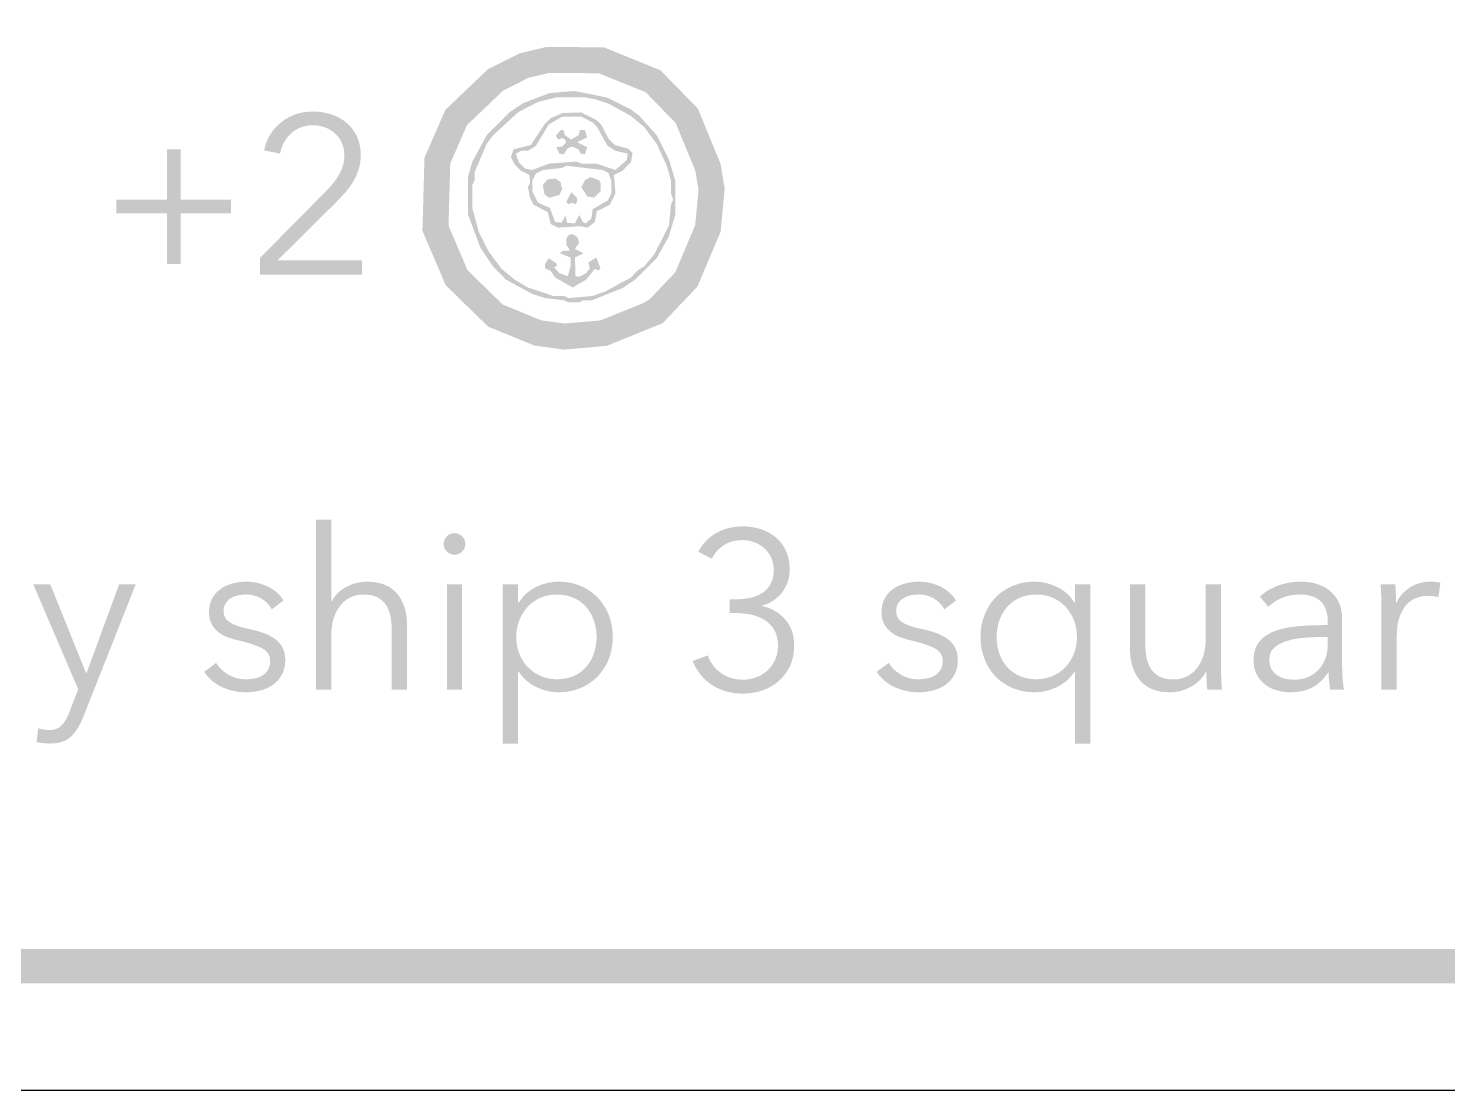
# Model space of a CAD drawing. Header units: millimetres. Extents: x 6 to 594, y 82 to 394.
# Drawn here: x 302.29 to 318.7, y 352.16 to 364.45 of the extents above; entities that cross this region are included whole.
import ezdxf

# ---------------------------------------------------------------- set-up
doc = ezdxf.new("R2010")
doc.units = ezdxf.units.MM
doc.layers.add('CUT', color=1, linetype='Continuous')
doc.layers.add('RASTER', color=7, linetype='Continuous')

msp = doc.modelspace()

# ---------------------------------------------------------------- hatches: boundary and pattern name
at = {"layer": 'RASTER'}
h = msp.add_hatch(color=7, dxfattribs=at)
h.paths.add_polyline_path([(284.8, 390.6), (284.834, 391.116), (284.938, 391.563), (285.109, 391.941), (285.35, 392.25), (285.659, 392.491), (286.038, 392.663), (286.484, 392.766), (287, 392.8), (343.089, 392.8), (343.605, 392.766), (344.052, 392.663), (344.43, 392.491), (344.739, 392.25), (344.98, 391.941), (345.152, 391.563), (345.255, 391.116), (345.289, 390.6), (345.289, 355.6), (345.255, 355.084), (345.152, 354.638), (344.98, 354.259), (344.739, 353.95), (344.43, 353.709), (344.052, 353.538), (343.605, 353.434), (343.089, 353.4), (287, 353.4), (286.484, 353.434), (286.038, 353.538), (285.659, 353.709), (285.35, 353.95), (285.109, 354.259), (284.938, 354.638), (284.834, 355.084), (284.8, 355.6)])
h.paths.add_polyline_path([(285.2, 390.6), (285.2, 355.6), (285.228, 355.178), (285.313, 354.813), (285.453, 354.503), (285.65, 354.25), (285.903, 354.053), (286.213, 353.913), (286.578, 353.828), (287, 353.8), (343.089, 353.8), (343.511, 353.828), (343.877, 353.913), (344.186, 354.053), (344.439, 354.25), (344.636, 354.503), (344.777, 354.813), (344.861, 355.178), (344.889, 355.6), (344.889, 390.6), (344.861, 391.022), (344.777, 391.388), (344.636, 391.697), (344.439, 391.95), (344.186, 392.147), (343.877, 392.288), (343.511, 392.372), (343.089, 392.4), (287, 392.4), (286.578, 392.372), (286.213, 392.288), (285.903, 392.147), (285.65, 391.95), (285.453, 391.697), (285.313, 391.388), (285.228, 391.022), (285.2, 390.6)])
h = msp.add_hatch(color=7, dxfattribs=at)
h.paths.add_polyline_path([(308.281, 364.235), (308.945, 364.23), (309.598, 363.965), (310.031, 363.522), (310.293, 362.884), (310.341, 362.594), (310.295, 362.099), (310.026, 361.463), (309.624, 361.039), (308.975, 360.776), (308.482, 360.733), (308.142, 360.78), (307.606, 360.998), (307.114, 361.479), (306.845, 362.108), (306.869, 362.953), (307.11, 363.506), (307.603, 363.977), (307.967, 364.16)])
h.paths.add_polyline_path([(308.315, 363.935), (308.07, 363.877), (307.778, 363.729), (307.361, 363.331), (307.167, 362.886), (307.147, 362.165), (307.367, 361.652), (307.774, 361.254), (308.221, 361.072), (308.489, 361.035), (308.904, 361.071), (309.451, 361.292), (309.771, 361.629), (310, 362.173), (310.039, 362.583), (310.002, 362.801), (309.775, 363.354), (309.427, 363.711), (308.885, 363.93), (308.315, 363.935)])
h = msp.add_hatch(color=7, dxfattribs=at)
h.paths.add_polyline_path([(308.369, 364.038), (308.806, 364.046), (309.029, 363.996), (309.357, 363.855), (309.58, 363.707), (309.752, 363.534), (309.95, 363.238), (310.091, 362.86), (310.14, 362.613), (310.14, 362.391), (310.041, 361.946), (309.802, 361.519), (309.505, 361.222), (309.128, 361.032), (308.708, 360.933), (308.461, 360.933), (308.411, 360.958), (308.164, 360.983), (308.016, 361.032), (307.663, 361.222), (307.391, 361.469), (307.268, 361.642), (307.102, 361.971), (307.028, 362.267), (307.028, 362.662), (307.077, 362.909), (307.218, 363.263), (307.391, 363.51), (307.539, 363.658), (307.737, 363.806), (308.016, 363.947), (308.238, 364.021)])
h.paths.add_polyline_path([(308.584, 363.996), (308.535, 363.971), (308.337, 363.971), (308.016, 363.873), (307.786, 363.757), (307.515, 363.559), (307.342, 363.337), (307.201, 363.058), (307.127, 362.835), (307.102, 362.539), (307.077, 362.489), (307.102, 362.218), (307.176, 361.971), (307.317, 361.692), (307.441, 361.519), (307.688, 361.296), (308.041, 361.106), (308.288, 361.032), (308.485, 361.032), (308.535, 361.007), (308.634, 361.032), (308.831, 361.032), (309.152, 361.131), (309.53, 361.346), (309.752, 361.593), (309.967, 361.995), (310.041, 362.267), (310.041, 362.415), (310.066, 362.465), (310.041, 362.736), (309.943, 363.058), (309.777, 363.386), (309.713, 363.445), (309.678, 363.51), (309.456, 363.707), (309.103, 363.897), (308.856, 363.971)])
h.paths.add_polyline_path([(308.493, 363.717), (308.609, 363.724), (308.979, 363.65), (309.258, 363.51), (309.357, 363.435), (309.555, 363.213), (309.696, 362.934), (309.77, 362.687), (309.77, 362.292), (309.696, 362.045), (309.555, 361.79), (309.308, 361.543), (309.16, 361.445), (308.806, 361.304), (308.708, 361.304), (308.658, 361.279), (308.535, 361.279), (308.485, 361.304), (308.263, 361.329), (308.115, 361.378), (307.811, 361.543), (307.663, 361.692), (307.515, 361.914), (307.374, 362.292), (307.374, 362.736), (307.423, 362.909), (307.589, 363.213), (307.86, 363.485), (308.009, 363.584), (308.312, 363.7)])
h.paths.add_polyline_path([(308.387, 363.65), (308.189, 363.601), (307.959, 363.485), (307.663, 363.213), (307.589, 363.114), (307.448, 362.786), (307.448, 362.687), (307.423, 362.638), (307.423, 362.366), (307.497, 362.094), (307.613, 361.865), (307.762, 361.667), (307.91, 361.543), (308.065, 361.452), (308.362, 361.353), (308.485, 361.353), (308.535, 361.329), (308.806, 361.353), (308.955, 361.403), (309.258, 361.568), (309.342, 361.657), (309.407, 361.692), (309.53, 361.84), (309.696, 362.168), (309.72, 362.415), (309.745, 362.465), (309.72, 362.539), (309.72, 362.687), (309.671, 362.86), (309.555, 363.114), (309.407, 363.312), (309.258, 363.435), (309.004, 363.576), (308.856, 363.626), (308.732, 363.65)])
h.paths.add_polyline_path([(308.468, 363.47), (308.683, 363.477), (308.863, 363.386), (308.913, 363.337), (308.997, 363.174), (309.071, 363.1), (309.226, 363.058), (309.276, 363.008), (309.258, 362.902), (309.16, 362.803), (309.061, 362.754), (309.078, 362.539), (309.011, 362.408), (308.863, 362.334), (308.839, 362.21), (308.757, 362.144), (308.676, 362.161), (308.411, 362.144), (308.33, 362.186), (308.295, 362.324), (308.132, 362.408), (308.09, 362.489), (308.065, 362.613), (308.09, 362.662), (308.083, 362.754), (307.984, 362.803), (307.91, 362.877), (307.868, 362.959), (307.9, 363.05), (308.098, 363.1), (308.256, 363.337), (308.33, 363.411)])
h.paths.add_polyline_path([(308.461, 363.428), (308.305, 363.337), (308.157, 363.09), (308.065, 363.033), (307.991, 363.033), (307.925, 363.001), (307.959, 362.902), (308.033, 362.828), (308.115, 362.811), (308.312, 362.885), (308.634, 362.909), (308.683, 362.885), (308.856, 362.885), (309.078, 362.811), (309.209, 362.927), (309.219, 363.001), (309.078, 363.033), (308.987, 363.09), (308.863, 363.312), (308.814, 363.361), (308.683, 363.428)])
h.paths.add_polyline_path([(308.443, 363.272), (308.478, 363.272), (308.493, 363.213), (308.567, 363.164), (308.651, 363.213), (308.666, 363.272), (308.725, 363.272), (308.75, 363.188), (308.634, 363.132), (308.75, 363.075), (308.725, 362.991), (308.676, 363.001), (308.651, 363.05), (308.584, 363.082), (308.527, 363.065), (308.478, 362.991), (308.429, 363.001), (308.394, 363.075), (308.461, 363.082), (308.51, 363.132), (308.493, 363.164), (308.461, 363.181), (308.419, 363.164), (308.387, 363.206)])
h.paths.add_polyline_path([(308.51, 362.86), (308.461, 362.835), (308.238, 362.811), (308.157, 362.769), (308.115, 362.687), (308.115, 362.564), (308.182, 362.433), (308.32, 362.373), (308.379, 362.21), (308.453, 362.201), (308.503, 362.284), (308.517, 362.201), (308.609, 362.193), (308.658, 362.292), (308.7, 362.21), (308.732, 362.193), (308.799, 362.25), (308.814, 362.359), (308.987, 362.457), (309.029, 362.539), (309.029, 362.687), (308.997, 362.778), (308.93, 362.811)])
h.paths.add_polyline_path([(308.789, 362.729), (308.888, 362.694), (308.905, 362.662), (308.905, 362.564), (308.831, 362.489), (308.75, 362.507), (308.683, 362.613), (308.725, 362.694)])
h.paths.add_polyline_path([(308.295, 362.704), (308.387, 362.712), (308.443, 362.67), (308.461, 362.588), (308.429, 362.522), (308.312, 362.489), (308.256, 362.531), (308.238, 362.638)])
h.paths.add_polyline_path([(308.567, 362.556), (308.634, 362.489), (308.634, 362.44), (308.609, 362.415), (308.577, 362.433), (308.535, 362.415), (308.51, 362.44)])
h.paths.add_polyline_path([(308.542, 362.062), (308.584, 362.07), (308.641, 362.028), (308.658, 361.971), (308.609, 361.897), (308.708, 361.847), (308.609, 361.798), (308.616, 361.583), (308.658, 361.576), (308.74, 361.618), (308.782, 361.674), (308.764, 361.741), (308.856, 361.798), (308.905, 361.674), (308.881, 361.65), (308.839, 361.667), (308.74, 361.543), (308.584, 361.452), (308.379, 361.568), (308.33, 361.642), (308.263, 361.674), (308.263, 361.724), (308.305, 361.79), (308.394, 361.731), (308.404, 361.707), (308.369, 361.682), (308.429, 361.618), (308.527, 361.583), (308.559, 361.699), (308.559, 361.798), (308.436, 361.847), (308.461, 361.872), (308.552, 361.879), (308.51, 361.946), (308.51, 362.02)])
for points in [[(306.145, 361.6), (304.967, 361.6), (304.967, 361.795), (305.721, 362.557), (305.731, 362.567), (305.742, 362.578), (305.752, 362.589), (305.762, 362.6), (305.772, 362.611), (305.783, 362.623), (305.793, 362.635), (305.803, 362.647), (305.813, 362.659), (305.822, 362.671), (305.832, 362.683), (305.841, 362.696), (305.85, 362.708), (305.858, 362.721), (305.866, 362.734), (305.874, 362.747), (305.882, 362.76), (305.889, 362.773), (305.896, 362.787), (305.902, 362.8), (305.908, 362.814), (305.914, 362.828), (305.919, 362.843), (305.924, 362.857), (305.928, 362.872), (305.932, 362.887), (305.935, 362.902), (305.937, 362.917), (305.939, 362.932), (305.941, 362.947), (305.942, 362.962), (305.942, 362.978), (305.942, 362.998), (305.94, 363.017), (305.938, 363.036), (305.935, 363.055), (305.931, 363.073), (305.926, 363.09), (305.92, 363.107), (305.913, 363.124), (305.906, 363.14), (305.898, 363.155), (305.889, 363.17), (305.879, 363.184), (305.869, 363.197), (305.858, 363.21), (305.846, 363.222), (305.834, 363.234), (305.821, 363.245), (305.808, 363.256), (305.794, 363.265), (305.78, 363.274), (305.765, 363.283), (305.749, 363.291), (305.733, 363.298), (305.717, 363.304), (305.7, 363.31), (305.684, 363.315), (305.666, 363.319), (305.649, 363.323), (305.632, 363.326), (305.614, 363.327), (305.596, 363.329), (305.578, 363.329), (305.542, 363.328), (305.507, 363.323), (305.473, 363.316), (305.442, 363.306), (305.411, 363.293), (305.382, 363.277), (305.354, 363.258), (305.328, 363.237), (305.304, 363.213), (305.282, 363.187), (305.263, 363.16), (305.245, 363.132), (305.23, 363.102), (305.217, 363.07), (305.207, 363.036), (305.198, 363.001), (305.014, 363.038), (305.019, 363.062), (305.025, 363.085), (305.032, 363.108), (305.04, 363.131), (305.049, 363.153), (305.059, 363.175), (305.071, 363.196), (305.083, 363.217), (305.096, 363.238), (305.11, 363.257), (305.124, 363.276), (305.139, 363.295), (305.155, 363.312), (305.172, 363.329), (305.189, 363.345), (305.208, 363.36), (305.226, 363.375), (305.246, 363.388), (305.266, 363.401), (305.286, 363.414), (305.308, 363.425), (305.33, 363.435), (305.352, 363.445), (305.375, 363.454), (305.399, 363.462), (305.423, 363.469), (305.448, 363.474), (305.473, 363.479), (305.498, 363.483), (305.524, 363.485), (305.551, 363.487), (305.578, 363.488), (305.606, 363.487), (305.633, 363.486), (305.66, 363.483), (305.687, 363.479), (305.713, 363.475), (305.739, 363.469), (305.765, 363.463), (305.79, 363.455), (305.815, 363.446), (305.838, 363.437), (305.862, 363.426), (305.884, 363.415), (305.905, 363.402), (305.926, 363.389), (305.946, 363.374), (305.965, 363.359), (305.984, 363.342), (306.001, 363.325), (306.018, 363.307), (306.033, 363.287), (306.048, 363.267), (306.062, 363.246), (306.074, 363.224), (306.086, 363.2), (306.097, 363.176), (306.106, 363.151), (306.114, 363.125), (306.12, 363.098), (306.125, 363.07), (306.129, 363.041), (306.131, 363.011), (306.132, 362.981), (306.131, 362.959), (306.13, 362.937), (306.128, 362.916), (306.126, 362.895), (306.122, 362.875), (306.118, 362.855), (306.113, 362.836), (306.107, 362.817), (306.101, 362.798), (306.094, 362.78), (306.086, 362.761), (306.079, 362.743), (306.07, 362.726), (306.061, 362.708), (306.052, 362.691), (306.042, 362.674), (306.032, 362.657), (306.021, 362.64), (306.01, 362.624), (305.998, 362.608), (305.986, 362.592), (305.974, 362.576), (305.961, 362.56), (305.947, 362.545), (305.933, 362.53), (305.92, 362.515), (305.906, 362.499), (305.891, 362.484), (305.877, 362.469), (305.862, 362.454), (305.848, 362.439), (305.833, 362.424), (305.17, 361.766), (306.145, 361.766)], [(304.047, 362.466), (304.632, 362.466), (304.632, 362.31), (304.047, 362.31), (304.047, 361.725), (303.891, 361.725), (303.891, 362.31), (303.306, 362.31), (303.306, 362.466), (303.891, 362.466), (303.891, 363.051), (304.047, 363.051)], [(305.796, 357.817), (305.81, 357.843), (305.825, 357.867), (305.843, 357.89), (305.862, 357.912), (305.884, 357.933), (305.907, 357.952), (305.933, 357.969), (305.96, 357.986), (305.989, 358), (306.018, 358.013), (306.048, 358.024), (306.079, 358.032), (306.109, 358.039), (306.141, 358.044), (306.172, 358.047), (306.205, 358.048), (306.261, 358.046), (306.313, 358.039), (306.362, 358.029), (306.407, 358.014), (306.449, 357.994), (306.487, 357.97), (306.521, 357.942), (306.552, 357.91), (306.579, 357.874), (306.602, 357.836), (306.622, 357.794), (306.638, 357.75), (306.651, 357.703), (306.66, 357.654), (306.666, 357.601), (306.667, 357.546), (306.667, 356.8), (306.491, 356.8), (306.491, 357.473), (306.49, 357.497), (306.49, 357.52), (306.488, 357.543), (306.487, 357.565), (306.485, 357.587), (306.482, 357.607), (306.479, 357.628), (306.475, 357.648), (306.471, 357.667), (306.466, 357.685), (306.46, 357.703), (306.454, 357.72), (306.447, 357.736), (306.439, 357.752), (306.431, 357.767), (306.422, 357.782), (306.412, 357.795), (306.401, 357.808), (306.39, 357.82), (306.378, 357.831), (306.364, 357.842), (306.351, 357.851), (306.336, 357.86), (306.32, 357.869), (306.304, 357.876), (306.286, 357.882), (306.268, 357.888), (306.248, 357.892), (306.228, 357.895), (306.206, 357.898), (306.184, 357.899), (306.16, 357.9), (306.143, 357.899), (306.126, 357.898), (306.108, 357.896), (306.091, 357.893), (306.074, 357.889), (306.057, 357.884), (306.041, 357.878), (306.024, 357.871), (306.008, 357.864), (305.992, 357.855), (305.976, 357.846), (305.961, 357.835), (305.947, 357.824), (305.932, 357.811), (305.919, 357.798), (305.906, 357.784), (305.893, 357.769), (305.881, 357.753), (305.87, 357.736), (305.859, 357.718), (305.849, 357.699), (305.839, 357.679), (305.831, 357.658), (305.822, 357.636), (305.815, 357.613), (305.809, 357.589), (305.803, 357.564), (305.799, 357.538), (305.796, 357.511), (305.793, 357.483), (305.792, 357.454), (305.791, 357.424), (305.791, 356.8), (305.614, 356.8), (305.614, 358.766), (305.791, 358.766), (305.791, 357.817)], [(310.398, 357.845), (310.479, 357.845), (310.501, 357.845), (310.523, 357.846), (310.544, 357.848), (310.565, 357.85), (310.585, 357.852), (310.606, 357.855), (310.626, 357.859), (310.645, 357.863), (310.665, 357.868), (310.683, 357.874), (310.701, 357.88), (310.719, 357.887), (310.735, 357.895), (310.751, 357.903), (310.767, 357.912), (310.782, 357.922), (310.796, 357.932), (310.81, 357.944), (310.822, 357.956), (310.834, 357.968), (310.845, 357.982), (310.856, 357.996), (310.865, 358.011), (310.874, 358.027), (310.882, 358.044), (310.889, 358.061), (310.895, 358.08), (310.9, 358.099), (310.903, 358.119), (310.906, 358.139), (310.907, 358.161), (310.908, 358.183), (310.908, 358.202), (310.906, 358.221), (310.904, 358.24), (310.901, 358.258), (310.897, 358.275), (310.892, 358.292), (310.886, 358.309), (310.879, 358.325), (310.872, 358.341), (310.864, 358.356), (310.855, 358.37), (310.845, 358.384), (310.835, 358.397), (310.824, 358.41), (310.812, 358.422), (310.8, 358.434), (310.787, 358.445), (310.774, 358.456), (310.76, 358.465), (310.746, 358.474), (310.731, 358.483), (310.715, 358.491), (310.699, 358.498), (310.683, 358.504), (310.666, 358.51), (310.65, 358.515), (310.632, 358.519), (310.615, 358.523), (310.598, 358.526), (310.58, 358.527), (310.562, 358.529), (310.544, 358.529), (310.515, 358.528), (310.487, 358.526), (310.46, 358.521), (310.434, 358.515), (310.408, 358.508), (310.384, 358.498), (310.36, 358.487), (310.337, 358.474), (310.315, 358.46), (310.295, 358.444), (310.275, 358.426), (310.256, 358.407), (310.239, 358.386), (310.222, 358.363), (310.207, 358.339), (310.193, 358.313), (310.034, 358.396), (310.057, 358.432), (310.08, 358.466), (310.105, 358.497), (310.132, 358.525), (310.16, 358.552), (310.189, 358.576), (310.22, 358.597), (310.253, 358.616), (310.287, 358.633), (310.321, 358.647), (310.357, 358.66), (310.395, 358.67), (310.433, 358.678), (310.472, 358.683), (310.513, 358.686), (310.554, 358.688), (310.582, 358.687), (310.608, 358.686), (310.635, 358.683), (310.661, 358.679), (310.686, 358.675), (310.712, 358.669), (310.737, 358.663), (310.761, 358.655), (310.785, 358.647), (310.808, 358.637), (310.831, 358.627), (310.853, 358.615), (310.874, 358.603), (310.894, 358.59), (310.914, 358.575), (310.933, 358.56), (310.951, 358.544), (310.968, 358.527), (310.984, 358.509), (310.999, 358.49), (311.013, 358.471), (311.026, 358.45), (311.038, 358.428), (311.05, 358.406), (311.06, 358.382), (311.068, 358.358), (311.076, 358.332), (311.082, 358.306), (311.087, 358.279), (311.09, 358.252), (311.092, 358.223), (311.093, 358.194), (311.091, 358.153), (311.087, 358.115), (311.08, 358.078), (311.07, 358.043), (311.057, 358.01), (311.041, 357.978), (311.023, 357.948), (311.002, 357.919), (310.978, 357.893), (310.953, 357.869), (310.927, 357.847), (310.899, 357.827), (310.87, 357.81), (310.839, 357.795), (310.807, 357.783), (310.773, 357.772), (310.773, 357.767), (310.812, 357.757), (310.849, 357.745), (310.884, 357.73), (310.918, 357.712), (310.951, 357.692), (310.981, 357.669), (311.011, 357.643), (311.038, 357.615), (311.063, 357.584), (311.085, 357.552), (311.103, 357.517), (311.118, 357.48), (311.13, 357.44), (311.138, 357.399), (311.143, 357.355), (311.145, 357.31), (311.144, 357.277), (311.142, 357.245), (311.138, 357.214), (311.133, 357.184), (311.126, 357.156), (311.118, 357.128), (311.108, 357.1), (311.097, 357.074), (311.084, 357.049), (311.07, 357.025), (311.056, 357.002), (311.04, 356.979), (311.024, 356.958), (311.006, 356.938), (310.987, 356.918), (310.968, 356.9), (310.947, 356.883), (310.926, 356.866), (310.904, 356.851), (310.88, 356.837), (310.856, 356.824), (310.832, 356.812), (310.806, 356.801), (310.779, 356.791), (310.752, 356.782), (310.725, 356.774), (310.697, 356.768), (310.668, 356.763), (310.64, 356.759), (310.611, 356.756), (310.582, 356.754), (310.552, 356.753), (310.502, 356.755), (310.454, 356.759), (310.407, 356.767), (310.362, 356.778), (310.319, 356.791), (310.277, 356.808), (310.237, 356.828), (310.198, 356.851), (310.162, 356.876), (310.127, 356.905), (310.095, 356.936), (310.066, 356.969), (310.038, 357.006), (310.013, 357.044), (309.99, 357.086), (309.969, 357.13), (310.146, 357.195), (310.159, 357.163), (310.174, 357.133), (310.19, 357.104), (310.209, 357.077), (310.229, 357.052), (310.252, 357.029), (310.276, 357.008), (310.302, 356.989), (310.33, 356.971), (310.359, 356.956), (310.388, 356.943), (310.419, 356.933), (310.451, 356.925), (310.484, 356.919), (310.517, 356.916), (310.552, 356.914), (310.571, 356.915), (310.591, 356.916), (310.61, 356.918), (310.629, 356.921), (310.648, 356.925), (310.667, 356.93), (310.685, 356.935), (310.704, 356.942), (310.722, 356.949), (310.74, 356.957), (310.757, 356.965), (310.773, 356.975), (310.789, 356.985), (310.805, 356.996), (310.82, 357.007), (310.834, 357.02), (310.848, 357.033), (310.86, 357.046), (310.873, 357.061), (310.884, 357.076), (310.895, 357.092), (310.905, 357.108), (310.915, 357.125), (310.924, 357.143), (310.932, 357.162), (310.938, 357.181), (310.944, 357.201), (310.949, 357.221), (310.953, 357.242), (310.955, 357.264), (310.957, 357.287), (310.957, 357.31), (310.957, 357.335), (310.955, 357.36), (310.952, 357.383), (310.947, 357.405), (310.942, 357.427), (310.935, 357.447), (310.927, 357.467), (310.917, 357.485), (310.907, 357.503), (310.895, 357.519), (310.883, 357.535), (310.87, 357.55), (310.856, 357.564), (310.841, 357.577), (310.826, 357.589), (310.809, 357.601), (310.792, 357.611), (310.774, 357.621), (310.756, 357.63), (310.737, 357.639), (310.718, 357.646), (310.698, 357.653), (310.677, 357.659), (310.656, 357.665), (310.634, 357.669), (310.613, 357.673), (310.591, 357.676), (310.569, 357.679), (310.547, 357.681), (310.524, 357.683), (310.502, 357.684), (310.479, 357.684), (310.398, 357.684)], [(305.102, 357.728), (305.092, 357.747), (305.08, 357.764), (305.067, 357.781), (305.053, 357.797), (305.038, 357.812), (305.021, 357.826), (305.003, 357.839), (304.984, 357.852), (304.964, 357.863), (304.943, 357.873), (304.921, 357.881), (304.899, 357.888), (304.876, 357.893), (304.853, 357.897), (304.828, 357.899), (304.803, 357.9), (304.792, 357.9), (304.78, 357.899), (304.768, 357.898), (304.756, 357.897), (304.745, 357.896), (304.733, 357.894), (304.721, 357.892), (304.71, 357.889), (304.698, 357.887), (304.687, 357.883), (304.676, 357.88), (304.665, 357.876), (304.655, 357.871), (304.645, 357.866), (304.636, 357.861), (304.626, 357.856), (304.618, 357.85), (304.609, 357.843), (304.601, 357.836), (304.594, 357.829), (304.586, 357.821), (304.58, 357.813), (304.574, 357.805), (304.568, 357.796), (304.563, 357.786), (304.558, 357.777), (304.554, 357.767), (304.551, 357.756), (304.549, 357.745), (304.547, 357.734), (304.546, 357.722), (304.546, 357.71), (304.547, 357.689), (304.55, 357.67), (304.556, 357.651), (304.563, 357.634), (304.573, 357.618), (304.585, 357.604), (304.6, 357.591), (304.616, 357.579), (304.635, 357.568), (304.656, 357.557), (304.68, 357.547), (304.706, 357.537), (304.735, 357.527), (304.767, 357.518), (304.801, 357.51), (304.837, 357.502), (304.889, 357.49), (304.938, 357.477), (304.983, 357.463), (305.025, 357.448), (305.063, 357.431), (305.097, 357.413), (305.128, 357.394), (305.156, 357.373), (305.18, 357.351), (305.2, 357.327), (305.218, 357.302), (305.233, 357.274), (305.244, 357.245), (305.252, 357.214), (305.257, 357.181), (305.258, 357.146), (305.258, 357.12), (305.256, 357.096), (305.253, 357.072), (305.248, 357.05), (305.242, 357.028), (305.236, 357.008), (305.227, 356.989), (305.218, 356.97), (305.207, 356.953), (305.196, 356.936), (305.184, 356.92), (305.171, 356.905), (305.158, 356.891), (305.144, 356.878), (305.128, 356.865), (305.113, 356.853), (305.096, 356.842), (305.079, 356.832), (305.061, 356.823), (305.043, 356.814), (305.025, 356.807), (305.006, 356.8), (304.986, 356.794), (304.966, 356.788), (304.945, 356.784), (304.925, 356.78), (304.904, 356.776), (304.883, 356.774), (304.863, 356.772), (304.842, 356.77), (304.821, 356.769), (304.801, 356.769), (304.766, 356.77), (304.732, 356.772), (304.698, 356.777), (304.665, 356.783), (304.631, 356.791), (304.598, 356.801), (304.565, 356.813), (304.533, 356.826), (304.501, 356.841), (304.471, 356.859), (304.442, 356.878), (304.415, 356.899), (304.389, 356.923), (304.364, 356.948), (304.341, 356.976), (304.32, 357.005), (304.46, 357.109), (304.472, 357.09), (304.486, 357.071), (304.501, 357.053), (304.518, 357.035), (304.536, 357.019), (304.555, 357.003), (304.576, 356.988), (304.598, 356.974), (304.621, 356.961), (304.644, 356.95), (304.669, 356.941), (304.693, 356.933), (304.719, 356.927), (304.745, 356.923), (304.771, 356.92), (304.798, 356.92), (304.812, 356.92), (304.826, 356.92), (304.84, 356.921), (304.854, 356.922), (304.867, 356.924), (304.881, 356.925), (304.894, 356.928), (304.907, 356.93), (304.92, 356.933), (304.932, 356.936), (304.944, 356.94), (304.956, 356.944), (304.967, 356.949), (304.978, 356.954), (304.988, 356.96), (304.998, 356.966), (305.008, 356.973), (305.017, 356.98), (305.025, 356.988), (305.033, 356.996), (305.041, 357.004), (305.048, 357.013), (305.055, 357.023), (305.061, 357.033), (305.066, 357.043), (305.071, 357.054), (305.075, 357.066), (305.078, 357.078), (305.081, 357.091), (305.083, 357.104), (305.084, 357.118), (305.084, 357.133), (305.083, 357.156), (305.078, 357.178), (305.071, 357.198), (305.061, 357.217), (305.048, 357.234), (305.032, 357.25), (305.013, 357.264), (304.992, 357.277), (304.967, 357.289), (304.94, 357.301), (304.911, 357.312), (304.879, 357.324), (304.844, 357.335), (304.807, 357.346), (304.767, 357.356), (304.725, 357.367), (304.711, 357.37), (304.697, 357.374), (304.683, 357.377), (304.669, 357.381), (304.654, 357.386), (304.64, 357.39), (304.625, 357.395), (304.61, 357.399), (304.594, 357.404), (304.58, 357.41), (304.565, 357.416), (304.551, 357.423), (304.537, 357.431), (304.523, 357.439), (304.51, 357.447), (304.496, 357.457), (304.484, 357.466), (304.472, 357.477), (304.46, 357.488), (304.449, 357.499), (304.439, 357.511), (304.429, 357.524), (304.419, 357.537), (304.411, 357.551), (304.403, 357.566), (304.396, 357.582), (304.39, 357.598), (304.385, 357.616), (304.382, 357.634), (304.379, 357.653), (304.377, 357.673), (304.377, 357.694), (304.377, 357.717), (304.379, 357.739), (304.382, 357.761), (304.386, 357.781), (304.391, 357.801), (304.397, 357.819), (304.405, 357.837), (304.413, 357.854), (304.423, 357.871), (304.433, 357.886), (304.444, 357.901), (304.456, 357.915), (304.468, 357.928), (304.482, 357.941), (304.496, 357.952), (304.511, 357.964), (304.526, 357.974), (304.542, 357.984), (304.559, 357.993), (304.576, 358.001), (304.594, 358.008), (304.612, 358.015), (304.631, 358.022), (304.65, 358.027), (304.669, 358.032), (304.689, 358.036), (304.709, 358.04), (304.729, 358.043), (304.749, 358.045), (304.77, 358.047), (304.79, 358.048), (304.811, 358.048), (304.843, 358.047), (304.874, 358.044), (304.905, 358.04), (304.936, 358.034), (304.967, 358.026), (304.998, 358.016), (305.028, 358.004), (305.058, 357.991), (305.087, 357.976), (305.114, 357.959), (305.139, 357.941), (305.163, 357.922), (305.184, 357.901), (305.204, 357.879), (305.222, 357.855), (305.237, 357.83)], [(312.881, 357.728), (312.871, 357.747), (312.859, 357.764), (312.846, 357.781), (312.832, 357.797), (312.817, 357.812), (312.8, 357.826), (312.782, 357.839), (312.763, 357.852), (312.743, 357.863), (312.722, 357.873), (312.701, 357.881), (312.678, 357.888), (312.655, 357.893), (312.632, 357.897), (312.607, 357.899), (312.582, 357.9), (312.571, 357.9), (312.559, 357.899), (312.547, 357.898), (312.536, 357.897), (312.524, 357.896), (312.512, 357.894), (312.501, 357.892), (312.489, 357.889), (312.477, 357.887), (312.466, 357.883), (312.455, 357.88), (312.445, 357.876), (312.434, 357.871), (312.424, 357.866), (312.415, 357.861), (312.406, 357.856), (312.397, 357.85), (312.388, 357.843), (312.38, 357.836), (312.373, 357.829), (312.366, 357.821), (312.359, 357.813), (312.353, 357.805), (312.347, 357.796), (312.342, 357.786), (312.337, 357.777), (312.334, 357.767), (312.331, 357.756), (312.328, 357.745), (312.326, 357.734), (312.325, 357.722), (312.325, 357.71), (312.326, 357.689), (312.329, 357.67), (312.335, 357.651), (312.343, 357.634), (312.352, 357.618), (312.364, 357.604), (312.379, 357.591), (312.395, 357.579), (312.414, 357.568), (312.435, 357.557), (312.459, 357.547), (312.486, 357.537), (312.514, 357.527), (312.546, 357.518), (312.58, 357.51), (312.616, 357.502), (312.668, 357.49), (312.717, 357.477), (312.762, 357.463), (312.804, 357.448), (312.842, 357.431), (312.876, 357.413), (312.907, 357.394), (312.935, 357.373), (312.959, 357.351), (312.98, 357.327), (312.997, 357.302), (313.012, 357.274), (313.023, 357.245), (313.031, 357.214), (313.036, 357.181), (313.037, 357.146), (313.037, 357.12), (313.035, 357.096), (313.032, 357.072), (313.027, 357.05), (313.022, 357.028), (313.015, 357.008), (313.007, 356.989), (312.997, 356.97), (312.987, 356.953), (312.975, 356.936), (312.963, 356.92), (312.951, 356.905), (312.937, 356.891), (312.923, 356.878), (312.908, 356.865), (312.892, 356.853), (312.875, 356.842), (312.858, 356.832), (312.841, 356.823), (312.823, 356.814), (312.804, 356.807), (312.785, 356.8), (312.765, 356.794), (312.745, 356.788), (312.724, 356.784), (312.704, 356.78), (312.683, 356.776), (312.663, 356.774), (312.642, 356.772), (312.621, 356.77), (312.601, 356.769), (312.58, 356.769), (312.545, 356.77), (312.511, 356.772), (312.478, 356.777), (312.444, 356.783), (312.411, 356.791), (312.377, 356.801), (312.345, 356.813), (312.312, 356.826), (312.28, 356.841), (312.25, 356.859), (312.221, 356.878), (312.194, 356.899), (312.168, 356.923), (312.143, 356.948), (312.12, 356.976), (312.099, 357.005), (312.239, 357.109), (312.252, 357.09), (312.265, 357.071), (312.281, 357.053), (312.297, 357.035), (312.315, 357.019), (312.334, 357.003), (312.355, 356.988), (312.377, 356.974), (312.4, 356.961), (312.424, 356.95), (312.448, 356.941), (312.473, 356.933), (312.498, 356.927), (312.524, 356.923), (312.55, 356.92), (312.577, 356.92), (312.591, 356.92), (312.605, 356.92), (312.619, 356.921), (312.633, 356.922), (312.647, 356.924), (312.66, 356.925), (312.673, 356.928), (312.686, 356.93), (312.699, 356.933), (312.712, 356.936), (312.724, 356.94), (312.735, 356.944), (312.746, 356.949), (312.757, 356.954), (312.767, 356.96), (312.777, 356.966), (312.787, 356.973), (312.796, 356.98), (312.804, 356.988), (312.813, 356.996), (312.82, 357.004), (312.827, 357.013), (312.834, 357.023), (312.84, 357.033), (312.845, 357.043), (312.85, 357.054), (312.854, 357.066), (312.857, 357.078), (312.86, 357.091), (312.862, 357.104), (312.863, 357.118), (312.863, 357.133), (312.862, 357.156), (312.857, 357.178), (312.85, 357.198), (312.84, 357.217), (312.827, 357.234), (312.811, 357.25), (312.793, 357.264), (312.771, 357.277), (312.747, 357.289), (312.72, 357.301), (312.69, 357.312), (312.658, 357.324), (312.624, 357.335), (312.586, 357.346), (312.547, 357.356), (312.504, 357.367), (312.491, 357.37), (312.477, 357.374), (312.463, 357.377), (312.448, 357.381), (312.434, 357.386), (312.419, 357.39), (312.404, 357.395), (312.389, 357.399), (312.374, 357.404), (312.359, 357.41), (312.344, 357.416), (312.33, 357.423), (312.316, 357.431), (312.302, 357.439), (312.289, 357.447), (312.276, 357.457), (312.263, 357.466), (312.251, 357.477), (312.239, 357.488), (312.228, 357.499), (312.218, 357.511), (312.208, 357.524), (312.199, 357.537), (312.19, 357.551), (312.182, 357.566), (312.175, 357.582), (312.169, 357.598), (312.164, 357.616), (312.161, 357.634), (312.158, 357.653), (312.157, 357.673), (312.156, 357.694), (312.157, 357.717), (312.158, 357.739), (312.161, 357.761), (312.165, 357.781), (312.17, 357.801), (312.176, 357.819), (312.184, 357.837), (312.192, 357.854), (312.202, 357.871), (312.212, 357.886), (312.223, 357.901), (312.235, 357.915), (312.248, 357.928), (312.261, 357.941), (312.275, 357.952), (312.29, 357.964), (312.305, 357.974), (312.322, 357.984), (312.338, 357.993), (312.355, 358.001), (312.373, 358.008), (312.391, 358.015), (312.41, 358.022), (312.429, 358.027), (312.449, 358.032), (312.468, 358.036), (312.488, 358.04), (312.508, 358.043), (312.529, 358.045), (312.549, 358.047), (312.569, 358.048), (312.59, 358.048), (312.622, 358.047), (312.653, 358.044), (312.685, 358.04), (312.716, 358.034), (312.746, 358.026), (312.777, 358.016), (312.807, 358.004), (312.837, 357.991), (312.866, 357.976), (312.893, 357.959), (312.918, 357.941), (312.942, 357.922), (312.963, 357.901), (312.983, 357.879), (313.001, 357.855), (313.017, 357.83)], [(317.938, 357.749), (317.938, 357.762), (317.938, 357.775), (317.938, 357.79), (317.938, 357.806), (317.937, 357.822), (317.937, 357.839), (317.936, 357.857), (317.936, 357.876), (317.935, 357.896), (317.934, 357.914), (317.933, 357.933), (317.933, 357.951), (317.932, 357.968), (317.93, 357.985), (317.929, 358.001), (317.928, 358.017), (318.097, 358.017), (318.098, 358.004), (318.099, 357.991), (318.101, 357.978), (318.102, 357.965), (318.102, 357.951), (318.103, 357.937), (318.104, 357.922), (318.105, 357.908), (318.105, 357.893), (318.106, 357.879), (318.106, 357.866), (318.107, 357.853), (318.107, 357.841), (318.107, 357.83), (318.107, 357.819), (318.107, 357.809), (318.113, 357.809), (318.126, 357.835), (318.142, 357.86), (318.159, 357.883), (318.178, 357.905), (318.198, 357.926), (318.22, 357.946), (318.243, 357.964), (318.269, 357.982), (318.295, 357.997), (318.322, 358.011), (318.35, 358.022), (318.379, 358.031), (318.409, 358.039), (318.439, 358.044), (318.471, 358.047), (318.503, 358.048), (318.511, 358.048), (318.519, 358.048), (318.527, 358.048), (318.535, 358.047), (318.542, 358.047), (318.55, 358.047), (318.557, 358.046), (318.564, 358.045), (318.571, 358.045), (318.577, 358.044), (318.584, 358.043), (318.591, 358.042), (318.598, 358.04), (318.605, 358.039), (318.612, 358.037), (318.62, 358.035), (318.596, 357.869), (318.592, 357.87), (318.587, 357.871), (318.582, 357.873), (318.575, 357.874), (318.569, 357.875), (318.561, 357.876), (318.553, 357.878), (318.544, 357.879), (318.535, 357.88), (318.526, 357.881), (318.517, 357.882), (318.508, 357.883), (318.499, 357.883), (318.49, 357.884), (318.481, 357.884), (318.471, 357.884), (318.454, 357.884), (318.437, 357.883), (318.419, 357.881), (318.403, 357.878), (318.386, 357.874), (318.369, 357.87), (318.353, 357.864), (318.336, 357.858), (318.32, 357.851), (318.305, 357.843), (318.29, 357.834), (318.275, 357.825), (318.262, 357.814), (318.248, 357.802), (318.235, 357.79), (318.223, 357.776), (318.211, 357.762), (318.2, 357.746), (318.19, 357.73), (318.18, 357.713), (318.17, 357.694), (318.161, 357.675), (318.153, 357.655), (318.145, 357.633), (318.138, 357.611), (318.132, 357.588), (318.127, 357.563), (318.123, 357.537), (318.119, 357.511), (318.117, 357.483), (318.116, 357.454), (318.115, 357.424), (318.115, 356.8), (317.938, 356.8), (317.938, 357.749)], [(302.955, 356.99), (302.96, 356.99), (303.337, 358.017), (303.529, 358.017), (302.923, 356.485), (302.909, 356.451), (302.894, 356.419), (302.878, 356.388), (302.861, 356.359), (302.843, 356.332), (302.825, 356.306), (302.805, 356.282), (302.784, 356.261), (302.762, 356.241), (302.737, 356.224), (302.711, 356.209), (302.681, 356.197), (302.65, 356.188), (302.616, 356.181), (302.58, 356.177), (302.541, 356.176), (302.521, 356.176), (302.501, 356.177), (302.481, 356.178), (302.461, 356.18), (302.441, 356.182), (302.422, 356.185), (302.402, 356.188), (302.383, 356.192), (302.401, 356.353), (302.416, 356.348), (302.432, 356.344), (302.448, 356.34), (302.465, 356.337), (302.481, 356.335), (302.497, 356.333), (302.514, 356.332), (302.531, 356.332), (302.553, 356.333), (302.574, 356.335), (302.594, 356.34), (302.612, 356.346), (302.629, 356.354), (302.645, 356.363), (302.66, 356.375), (302.674, 356.388), (302.687, 356.403), (302.699, 356.419), (302.711, 356.437), (302.723, 356.456), (302.734, 356.477), (302.744, 356.499), (302.755, 356.523), (302.765, 356.548), (302.864, 356.803), (302.344, 358.017), (302.541, 358.017)], [(315.923, 356.8), (315.922, 356.813), (315.921, 356.825), (315.92, 356.839), (315.919, 356.852), (315.918, 356.866), (315.917, 356.88), (315.916, 356.894), (315.916, 356.909), (315.915, 356.924), (315.914, 356.938), (315.914, 356.951), (315.914, 356.964), (315.913, 356.976), (315.913, 356.987), (315.913, 356.998), (315.913, 357.008), (315.908, 357.008), (315.894, 356.982), (315.878, 356.957), (315.86, 356.934), (315.84, 356.911), (315.817, 356.89), (315.793, 356.871), (315.767, 356.852), (315.739, 356.835), (315.709, 356.82), (315.679, 356.806), (315.649, 356.795), (315.619, 356.785), (315.587, 356.778), (315.556, 356.773), (315.524, 356.77), (315.492, 356.769), (315.436, 356.771), (315.383, 356.777), (315.335, 356.788), (315.289, 356.803), (315.248, 356.823), (315.21, 356.846), (315.175, 356.874), (315.145, 356.907), (315.118, 356.942), (315.094, 356.981), (315.074, 357.022), (315.058, 357.067), (315.045, 357.113), (315.036, 357.163), (315.031, 357.215), (315.029, 357.271), (315.029, 358.017), (315.206, 358.017), (315.206, 357.343), (315.206, 357.32), (315.207, 357.296), (315.208, 357.274), (315.21, 357.252), (315.212, 357.23), (315.215, 357.209), (315.218, 357.189), (315.221, 357.169), (315.226, 357.15), (315.231, 357.132), (315.236, 357.114), (315.243, 357.097), (315.25, 357.08), (315.257, 357.065), (315.266, 357.05), (315.275, 357.035), (315.285, 357.022), (315.295, 357.009), (315.307, 356.997), (315.319, 356.986), (315.332, 356.975), (315.346, 356.965), (315.361, 356.956), (315.376, 356.948), (315.393, 356.941), (315.41, 356.935), (315.428, 356.929), (315.448, 356.925), (315.468, 356.921), (315.49, 356.919), (315.512, 356.917), (315.536, 356.917), (315.553, 356.917), (315.571, 356.919), (315.588, 356.921), (315.605, 356.924), (315.622, 356.928), (315.639, 356.933), (315.656, 356.939), (315.673, 356.946), (315.689, 356.953), (315.705, 356.962), (315.72, 356.971), (315.735, 356.982), (315.75, 356.993), (315.764, 357.005), (315.778, 357.019), (315.791, 357.033), (315.803, 357.048), (315.816, 357.064), (315.827, 357.081), (315.838, 357.099), (315.848, 357.118), (315.857, 357.138), (315.866, 357.159), (315.874, 357.181), (315.881, 357.204), (315.888, 357.228), (315.893, 357.253), (315.897, 357.279), (315.901, 357.306), (315.903, 357.334), (315.905, 357.363), (315.905, 357.393), (315.905, 358.017), (316.082, 358.017), (316.082, 357.068), (316.082, 357.055), (316.082, 357.041), (316.082, 357.027), (316.083, 357.011), (316.083, 356.995), (316.083, 356.978), (316.084, 356.959), (316.085, 356.94), (316.085, 356.921), (316.086, 356.902), (316.087, 356.884), (316.088, 356.866), (316.089, 356.849), (316.09, 356.832), (316.091, 356.816), (316.092, 356.8)]]:
    msp.add_hatch(color=7, dxfattribs=at).paths.add_polyline_path(points)
h = msp.add_hatch(color=7, dxfattribs=at)
h.paths.add_polyline_path([(307.304, 356.8), (307.128, 356.8), (307.128, 358.017), (307.304, 358.017)])
h.paths.add_polyline_path([(307.341, 358.485), (307.34, 358.471), (307.338, 358.459), (307.335, 358.447), (307.331, 358.435), (307.326, 358.424), (307.319, 358.414), (307.311, 358.404), (307.302, 358.395), (307.292, 358.387), (307.282, 358.38), (307.271, 358.374), (307.261, 358.369), (307.25, 358.365), (307.239, 358.362), (307.228, 358.361), (307.216, 358.36), (307.204, 358.361), (307.193, 358.362), (307.182, 358.365), (307.171, 358.369), (307.161, 358.374), (307.15, 358.38), (307.14, 358.387), (307.13, 358.395), (307.121, 358.404), (307.113, 358.414), (307.106, 358.424), (307.101, 358.435), (307.097, 358.447), (307.094, 358.459), (307.092, 358.471), (307.091, 358.485), (307.092, 358.498), (307.094, 358.511), (307.097, 358.523), (307.101, 358.535), (307.106, 358.545), (307.113, 358.556), (307.121, 358.565), (307.13, 358.575), (307.14, 358.583), (307.15, 358.59), (307.161, 358.596), (307.171, 358.601), (307.182, 358.605), (307.193, 358.607), (307.204, 358.609), (307.216, 358.61), (307.228, 358.609), (307.239, 358.607), (307.25, 358.605), (307.261, 358.601), (307.271, 358.596), (307.282, 358.59), (307.292, 358.583), (307.302, 358.575), (307.311, 358.565), (307.319, 358.556), (307.326, 358.545), (307.331, 358.535), (307.335, 358.523), (307.338, 358.511), (307.34, 358.498), (307.341, 358.485)])
h = msp.add_hatch(color=7, dxfattribs=at)
h.paths.add_polyline_path([(307.952, 356.176), (307.775, 356.176), (307.775, 358.017), (307.952, 358.017), (307.952, 357.806), (307.96, 357.806), (307.979, 357.835), (308, 357.862), (308.023, 357.888), (308.048, 357.911), (308.074, 357.933), (308.101, 357.953), (308.13, 357.971), (308.161, 357.987), (308.193, 358.001), (308.224, 358.014), (308.256, 358.024), (308.288, 358.033), (308.32, 358.039), (308.352, 358.044), (308.385, 358.047), (308.417, 358.048), (308.453, 358.047), (308.487, 358.045), (308.521, 358.041), (308.553, 358.036), (308.585, 358.029), (308.616, 358.02), (308.647, 358.01), (308.676, 357.999), (308.704, 357.986), (308.732, 357.972), (308.758, 357.956), (308.783, 357.94), (308.807, 357.923), (308.83, 357.904), (308.852, 357.884), (308.874, 357.863), (308.893, 357.841), (308.912, 357.819), (308.93, 357.795), (308.946, 357.77), (308.962, 357.744), (308.976, 357.717), (308.989, 357.689), (309.001, 357.661), (309.012, 357.631), (309.021, 357.601), (309.029, 357.57), (309.035, 357.539), (309.04, 357.507), (309.044, 357.475), (309.046, 357.442), (309.046, 357.408), (309.046, 357.375), (309.044, 357.342), (309.04, 357.31), (309.035, 357.278), (309.029, 357.247), (309.021, 357.216), (309.012, 357.186), (309.001, 357.156), (308.989, 357.127), (308.976, 357.1), (308.962, 357.073), (308.946, 357.047), (308.93, 357.022), (308.912, 356.998), (308.893, 356.975), (308.874, 356.953), (308.852, 356.933), (308.83, 356.913), (308.807, 356.894), (308.783, 356.877), (308.758, 356.86), (308.732, 356.845), (308.704, 356.831), (308.676, 356.818), (308.647, 356.807), (308.616, 356.797), (308.585, 356.788), (308.553, 356.781), (308.521, 356.776), (308.487, 356.772), (308.453, 356.77), (308.417, 356.769), (308.385, 356.77), (308.352, 356.773), (308.32, 356.777), (308.288, 356.784), (308.256, 356.793), (308.224, 356.803), (308.193, 356.816), (308.161, 356.83), (308.13, 356.846), (308.101, 356.864), (308.074, 356.883), (308.048, 356.904), (308.023, 356.927), (308, 356.952), (307.979, 356.978), (307.96, 357.005), (307.952, 357.005)])
h.paths.add_polyline_path([(308.859, 357.408), (308.859, 357.434), (308.857, 357.458), (308.855, 357.483), (308.851, 357.507), (308.847, 357.531), (308.842, 357.554), (308.835, 357.577), (308.828, 357.6), (308.82, 357.622), (308.811, 357.643), (308.801, 357.663), (308.79, 357.683), (308.778, 357.702), (308.766, 357.721), (308.752, 357.739), (308.738, 357.756), (308.723, 357.772), (308.707, 357.787), (308.691, 357.801), (308.673, 357.815), (308.655, 357.828), (308.635, 357.84), (308.615, 357.851), (308.594, 357.861), (308.572, 357.87), (308.55, 357.878), (308.526, 357.885), (308.502, 357.89), (308.478, 357.894), (308.452, 357.897), (308.426, 357.899), (308.399, 357.9), (308.374, 357.899), (308.349, 357.897), (308.325, 357.894), (308.302, 357.89), (308.278, 357.885), (308.256, 357.879), (308.233, 357.871), (308.212, 357.862), (308.191, 357.852), (308.17, 357.841), (308.151, 357.83), (308.132, 357.817), (308.114, 357.804), (308.096, 357.789), (308.08, 357.774), (308.064, 357.758), (308.048, 357.741), (308.034, 357.723), (308.021, 357.705), (308.008, 357.686), (307.996, 357.666), (307.985, 357.645), (307.975, 357.624), (307.966, 357.602), (307.958, 357.579), (307.951, 357.556), (307.945, 357.533), (307.94, 357.509), (307.936, 357.484), (307.933, 357.46), (307.932, 357.434), (307.931, 357.408), (307.932, 357.383), (307.933, 357.357), (307.936, 357.332), (307.94, 357.308), (307.945, 357.284), (307.951, 357.26), (307.958, 357.237), (307.966, 357.215), (307.975, 357.193), (307.985, 357.171), (307.996, 357.151), (308.008, 357.131), (308.021, 357.112), (308.034, 357.094), (308.048, 357.077), (308.064, 357.06), (308.08, 357.044), (308.096, 357.029), (308.114, 357.015), (308.132, 357.002), (308.151, 356.989), (308.17, 356.978), (308.191, 356.967), (308.212, 356.957), (308.233, 356.948), (308.256, 356.941), (308.278, 356.934), (308.302, 356.929), (308.325, 356.925), (308.349, 356.922), (308.374, 356.92), (308.399, 356.92), (308.426, 356.92), (308.452, 356.922), (308.478, 356.925), (308.502, 356.929), (308.526, 356.934), (308.55, 356.941), (308.572, 356.948), (308.594, 356.957), (308.615, 356.967), (308.635, 356.978), (308.655, 356.99), (308.673, 357.002), (308.691, 357.016), (308.707, 357.03), (308.723, 357.045), (308.738, 357.061), (308.752, 357.078), (308.766, 357.096), (308.778, 357.114), (308.79, 357.133), (308.801, 357.153), (308.811, 357.174), (308.82, 357.195), (308.828, 357.217), (308.835, 357.24), (308.842, 357.263), (308.847, 357.286), (308.851, 357.31), (308.855, 357.334), (308.857, 357.358), (308.859, 357.383), (308.859, 357.408)])
h = msp.add_hatch(color=7, dxfattribs=at)
h.paths.add_polyline_path([(314.387, 357.005), (314.367, 356.978), (314.346, 356.952), (314.323, 356.927), (314.299, 356.904), (314.273, 356.883), (314.245, 356.864), (314.216, 356.846), (314.185, 356.83), (314.154, 356.816), (314.122, 356.803), (314.09, 356.793), (314.058, 356.784), (314.026, 356.777), (313.994, 356.773), (313.962, 356.77), (313.929, 356.769), (313.894, 356.77), (313.859, 356.772), (313.826, 356.776), (313.793, 356.781), (313.761, 356.788), (313.73, 356.797), (313.7, 356.807), (313.671, 356.818), (313.642, 356.831), (313.615, 356.845), (313.588, 356.86), (313.563, 356.877), (313.539, 356.894), (313.516, 356.913), (313.494, 356.933), (313.473, 356.953), (313.453, 356.975), (313.434, 356.998), (313.417, 357.022), (313.4, 357.047), (313.385, 357.073), (313.371, 357.1), (313.357, 357.127), (313.346, 357.156), (313.335, 357.186), (313.326, 357.216), (313.318, 357.247), (313.311, 357.278), (313.306, 357.31), (313.303, 357.342), (313.301, 357.375), (313.3, 357.408), (313.301, 357.442), (313.303, 357.475), (313.306, 357.507), (313.311, 357.539), (313.318, 357.57), (313.326, 357.601), (313.335, 357.631), (313.346, 357.661), (313.357, 357.689), (313.371, 357.717), (313.385, 357.744), (313.4, 357.77), (313.417, 357.795), (313.434, 357.819), (313.453, 357.841), (313.473, 357.863), (313.494, 357.884), (313.516, 357.904), (313.539, 357.923), (313.563, 357.94), (313.588, 357.956), (313.615, 357.972), (313.642, 357.986), (313.671, 357.999), (313.7, 358.01), (313.73, 358.02), (313.761, 358.029), (313.793, 358.036), (313.826, 358.041), (313.859, 358.045), (313.894, 358.047), (313.929, 358.048), (313.962, 358.047), (313.994, 358.044), (314.026, 358.039), (314.058, 358.033), (314.09, 358.024), (314.122, 358.014), (314.154, 358.001), (314.185, 357.987), (314.216, 357.971), (314.245, 357.953), (314.273, 357.933), (314.299, 357.911), (314.323, 357.888), (314.346, 357.862), (314.367, 357.835), (314.387, 357.806), (314.395, 357.806), (314.395, 358.017), (314.571, 358.017), (314.571, 356.176), (314.395, 356.176), (314.395, 357.005)])
h.paths.add_polyline_path([(313.487, 357.408), (313.488, 357.383), (313.489, 357.358), (313.492, 357.334), (313.495, 357.31), (313.499, 357.286), (313.505, 357.263), (313.511, 357.24), (313.518, 357.217), (313.527, 357.195), (313.536, 357.174), (313.546, 357.153), (313.556, 357.133), (313.568, 357.114), (313.581, 357.096), (313.594, 357.078), (313.608, 357.061), (313.623, 357.045), (313.639, 357.03), (313.656, 357.016), (313.673, 357.002), (313.692, 356.99), (313.711, 356.978), (313.731, 356.967), (313.752, 356.957), (313.774, 356.948), (313.797, 356.941), (313.82, 356.934), (313.844, 356.929), (313.869, 356.925), (313.894, 356.922), (313.92, 356.92), (313.947, 356.92), (313.973, 356.92), (313.997, 356.922), (314.021, 356.925), (314.045, 356.929), (314.068, 356.934), (314.091, 356.941), (314.113, 356.948), (314.135, 356.957), (314.156, 356.967), (314.176, 356.978), (314.196, 356.989), (314.215, 357.002), (314.233, 357.015), (314.25, 357.029), (314.267, 357.044), (314.283, 357.06), (314.298, 357.077), (314.312, 357.094), (314.326, 357.112), (314.338, 357.131), (314.35, 357.151), (314.361, 357.171), (314.371, 357.193), (314.38, 357.215), (314.389, 357.237), (314.396, 357.26), (314.402, 357.284), (314.407, 357.308), (314.41, 357.332), (314.413, 357.357), (314.415, 357.383), (314.415, 357.408), (314.415, 357.434), (314.413, 357.46), (314.41, 357.484), (314.407, 357.509), (314.402, 357.533), (314.396, 357.556), (314.389, 357.579), (314.38, 357.602), (314.371, 357.624), (314.361, 357.645), (314.35, 357.666), (314.338, 357.686), (314.326, 357.705), (314.312, 357.723), (314.298, 357.741), (314.283, 357.758), (314.267, 357.774), (314.25, 357.789), (314.233, 357.804), (314.215, 357.817), (314.196, 357.83), (314.176, 357.841), (314.156, 357.852), (314.135, 357.862), (314.113, 357.871), (314.091, 357.879), (314.068, 357.885), (314.045, 357.89), (314.021, 357.894), (313.997, 357.897), (313.973, 357.899), (313.947, 357.9), (313.92, 357.899), (313.894, 357.897), (313.869, 357.894), (313.844, 357.89), (313.82, 357.885), (313.797, 357.878), (313.774, 357.87), (313.752, 357.861), (313.731, 357.851), (313.711, 357.84), (313.692, 357.828), (313.673, 357.815), (313.656, 357.801), (313.639, 357.787), (313.623, 357.772), (313.608, 357.756), (313.594, 357.739), (313.581, 357.721), (313.568, 357.702), (313.556, 357.683), (313.546, 357.663), (313.536, 357.643), (313.527, 357.622), (313.518, 357.6), (313.511, 357.577), (313.505, 357.554), (313.499, 357.531), (313.495, 357.507), (313.492, 357.483), (313.489, 357.458), (313.488, 357.434), (313.487, 357.408)])
h = msp.add_hatch(color=7, dxfattribs=at)
h.paths.add_polyline_path([(317.317, 357.585), (317.316, 357.624), (317.312, 357.659), (317.305, 357.693), (317.296, 357.724), (317.285, 357.752), (317.27, 357.778), (317.253, 357.801), (317.234, 357.822), (317.212, 357.84), (317.187, 357.856), (317.161, 357.869), (317.132, 357.88), (317.1, 357.889), (317.067, 357.895), (317.03, 357.899), (316.992, 357.9), (316.965, 357.899), (316.938, 357.897), (316.912, 357.894), (316.887, 357.89), (316.862, 357.885), (316.837, 357.878), (316.813, 357.87), (316.789, 357.861), (316.766, 357.851), (316.744, 357.84), (316.723, 357.828), (316.703, 357.815), (316.683, 357.802), (316.665, 357.788), (316.647, 357.773), (316.631, 357.757), (316.532, 357.874), (316.551, 357.892), (316.573, 357.91), (316.595, 357.927), (316.619, 357.943), (316.645, 357.958), (316.672, 357.972), (316.701, 357.986), (316.731, 357.999), (316.762, 358.01), (316.794, 358.02), (316.828, 358.029), (316.862, 358.036), (316.898, 358.041), (316.934, 358.045), (316.972, 358.047), (317.01, 358.048), (317.035, 358.048), (317.059, 358.046), (317.082, 358.044), (317.106, 358.041), (317.129, 358.037), (317.151, 358.033), (317.173, 358.027), (317.195, 358.021), (317.216, 358.013), (317.236, 358.005), (317.256, 357.996), (317.275, 357.987), (317.294, 357.976), (317.312, 357.964), (317.329, 357.952), (317.346, 357.939), (317.361, 357.925), (317.376, 357.91), (317.39, 357.894), (317.403, 357.877), (317.416, 357.859), (317.427, 357.841), (317.437, 357.821), (317.447, 357.801), (317.456, 357.78), (317.463, 357.758), (317.469, 357.735), (317.474, 357.711), (317.478, 357.686), (317.481, 357.66), (317.483, 357.634), (317.483, 357.606), (317.483, 357.073), (317.483, 357.055), (317.484, 357.038), (317.484, 357.02), (317.485, 357.002), (317.485, 356.983), (317.486, 356.965), (317.487, 356.946), (317.489, 356.927), (317.49, 356.909), (317.492, 356.891), (317.493, 356.874), (317.495, 356.858), (317.497, 356.842), (317.499, 356.827), (317.502, 356.813), (317.504, 356.8), (317.346, 356.8), (317.344, 356.811), (317.342, 356.823), (317.34, 356.834), (317.338, 356.846), (317.337, 356.858), (317.335, 356.871), (317.334, 356.883), (317.333, 356.896), (317.331, 356.909), (317.33, 356.922), (317.329, 356.935), (317.329, 356.948), (317.328, 356.96), (317.328, 356.973), (317.327, 356.985), (317.327, 356.998), (317.322, 356.998), (317.301, 356.968), (317.279, 356.941), (317.257, 356.916), (317.233, 356.893), (317.21, 356.872), (317.185, 356.853), (317.16, 356.837), (317.134, 356.822), (317.107, 356.81), (317.078, 356.799), (317.049, 356.79), (317.018, 356.782), (316.985, 356.776), (316.952, 356.772), (316.917, 356.77), (316.88, 356.769), (316.863, 356.769), (316.845, 356.77), (316.827, 356.772), (316.809, 356.774), (316.791, 356.776), (316.773, 356.78), (316.754, 356.784), (316.736, 356.788), (316.718, 356.794), (316.7, 356.8), (316.682, 356.806), (316.665, 356.814), (316.648, 356.822), (316.632, 356.831), (316.616, 356.841), (316.601, 356.852), (316.586, 356.863), (316.571, 356.876), (316.558, 356.889), (316.545, 356.903), (316.532, 356.917), (316.521, 356.933), (316.51, 356.949), (316.499, 356.966), (316.49, 356.984), (316.482, 357.003), (316.475, 357.023), (316.469, 357.044), (316.465, 357.066), (316.462, 357.089), (316.46, 357.113), (316.459, 357.138), (316.46, 357.172), (316.463, 357.205), (316.469, 357.235), (316.477, 357.264), (316.487, 357.291), (316.499, 357.316), (316.514, 357.339), (316.531, 357.36), (316.549, 357.38), (316.569, 357.399), (316.591, 357.416), (316.614, 357.432), (316.639, 357.446), (316.665, 357.46), (316.692, 357.472), (316.722, 357.483), (316.752, 357.492), (316.784, 357.501), (316.816, 357.509), (316.85, 357.516), (316.885, 357.522), (316.921, 357.527), (316.958, 357.531), (316.996, 357.535), (317.035, 357.537), (317.074, 357.54), (317.114, 357.542), (317.154, 357.543), (317.194, 357.545), (317.235, 357.545), (317.276, 357.546), (317.317, 357.546)])
h.paths.add_polyline_path([(317.265, 357.408), (317.238, 357.408), (317.21, 357.408), (317.183, 357.407), (317.155, 357.406), (317.128, 357.405), (317.1, 357.403), (317.073, 357.401), (317.045, 357.399), (317.018, 357.397), (316.991, 357.394), (316.965, 357.39), (316.94, 357.386), (316.915, 357.381), (316.891, 357.375), (316.868, 357.369), (316.845, 357.363), (316.823, 357.356), (316.802, 357.348), (316.782, 357.339), (316.764, 357.329), (316.746, 357.319), (316.729, 357.308), (316.713, 357.296), (316.698, 357.284), (316.685, 357.27), (316.673, 357.255), (316.663, 357.24), (316.655, 357.223), (316.649, 357.205), (316.645, 357.187), (316.642, 357.167), (316.641, 357.146), (316.641, 357.13), (316.643, 357.115), (316.644, 357.1), (316.647, 357.086), (316.651, 357.073), (316.655, 357.06), (316.66, 357.048), (316.666, 357.037), (316.672, 357.026), (316.679, 357.016), (316.687, 357.006), (316.695, 356.997), (316.703, 356.988), (316.712, 356.98), (316.722, 356.972), (316.732, 356.965), (316.743, 356.959), (316.753, 356.952), (316.764, 356.947), (316.776, 356.942), (316.788, 356.937), (316.8, 356.933), (316.812, 356.929), (316.824, 356.926), (316.837, 356.923), (316.85, 356.921), (316.863, 356.919), (316.875, 356.917), (316.888, 356.916), (316.901, 356.915), (316.914, 356.915), (316.927, 356.914), (316.95, 356.915), (316.973, 356.916), (316.994, 356.919), (317.015, 356.923), (317.036, 356.927), (317.056, 356.933), (317.075, 356.939), (317.093, 356.947), (317.111, 356.955), (317.128, 356.965), (317.145, 356.975), (317.16, 356.985), (317.175, 356.997), (317.189, 357.009), (317.203, 357.022), (317.216, 357.035), (317.228, 357.05), (317.239, 357.064), (317.249, 357.08), (317.259, 357.095), (317.268, 357.112), (317.277, 357.129), (317.284, 357.146), (317.291, 357.164), (317.297, 357.182), (317.302, 357.201), (317.307, 357.22), (317.311, 357.239), (317.313, 357.258), (317.315, 357.278), (317.317, 357.297), (317.317, 357.317), (317.317, 357.408)])

# ---------------------------------------------------------------- linework, layer by layer
at = {"layer": 'CUT'}
msp.add_lwpolyline([(343.49, 352.16), (286.599, 352.16)], dxfattribs=at)

doc.saveas('drawing.dxf')
